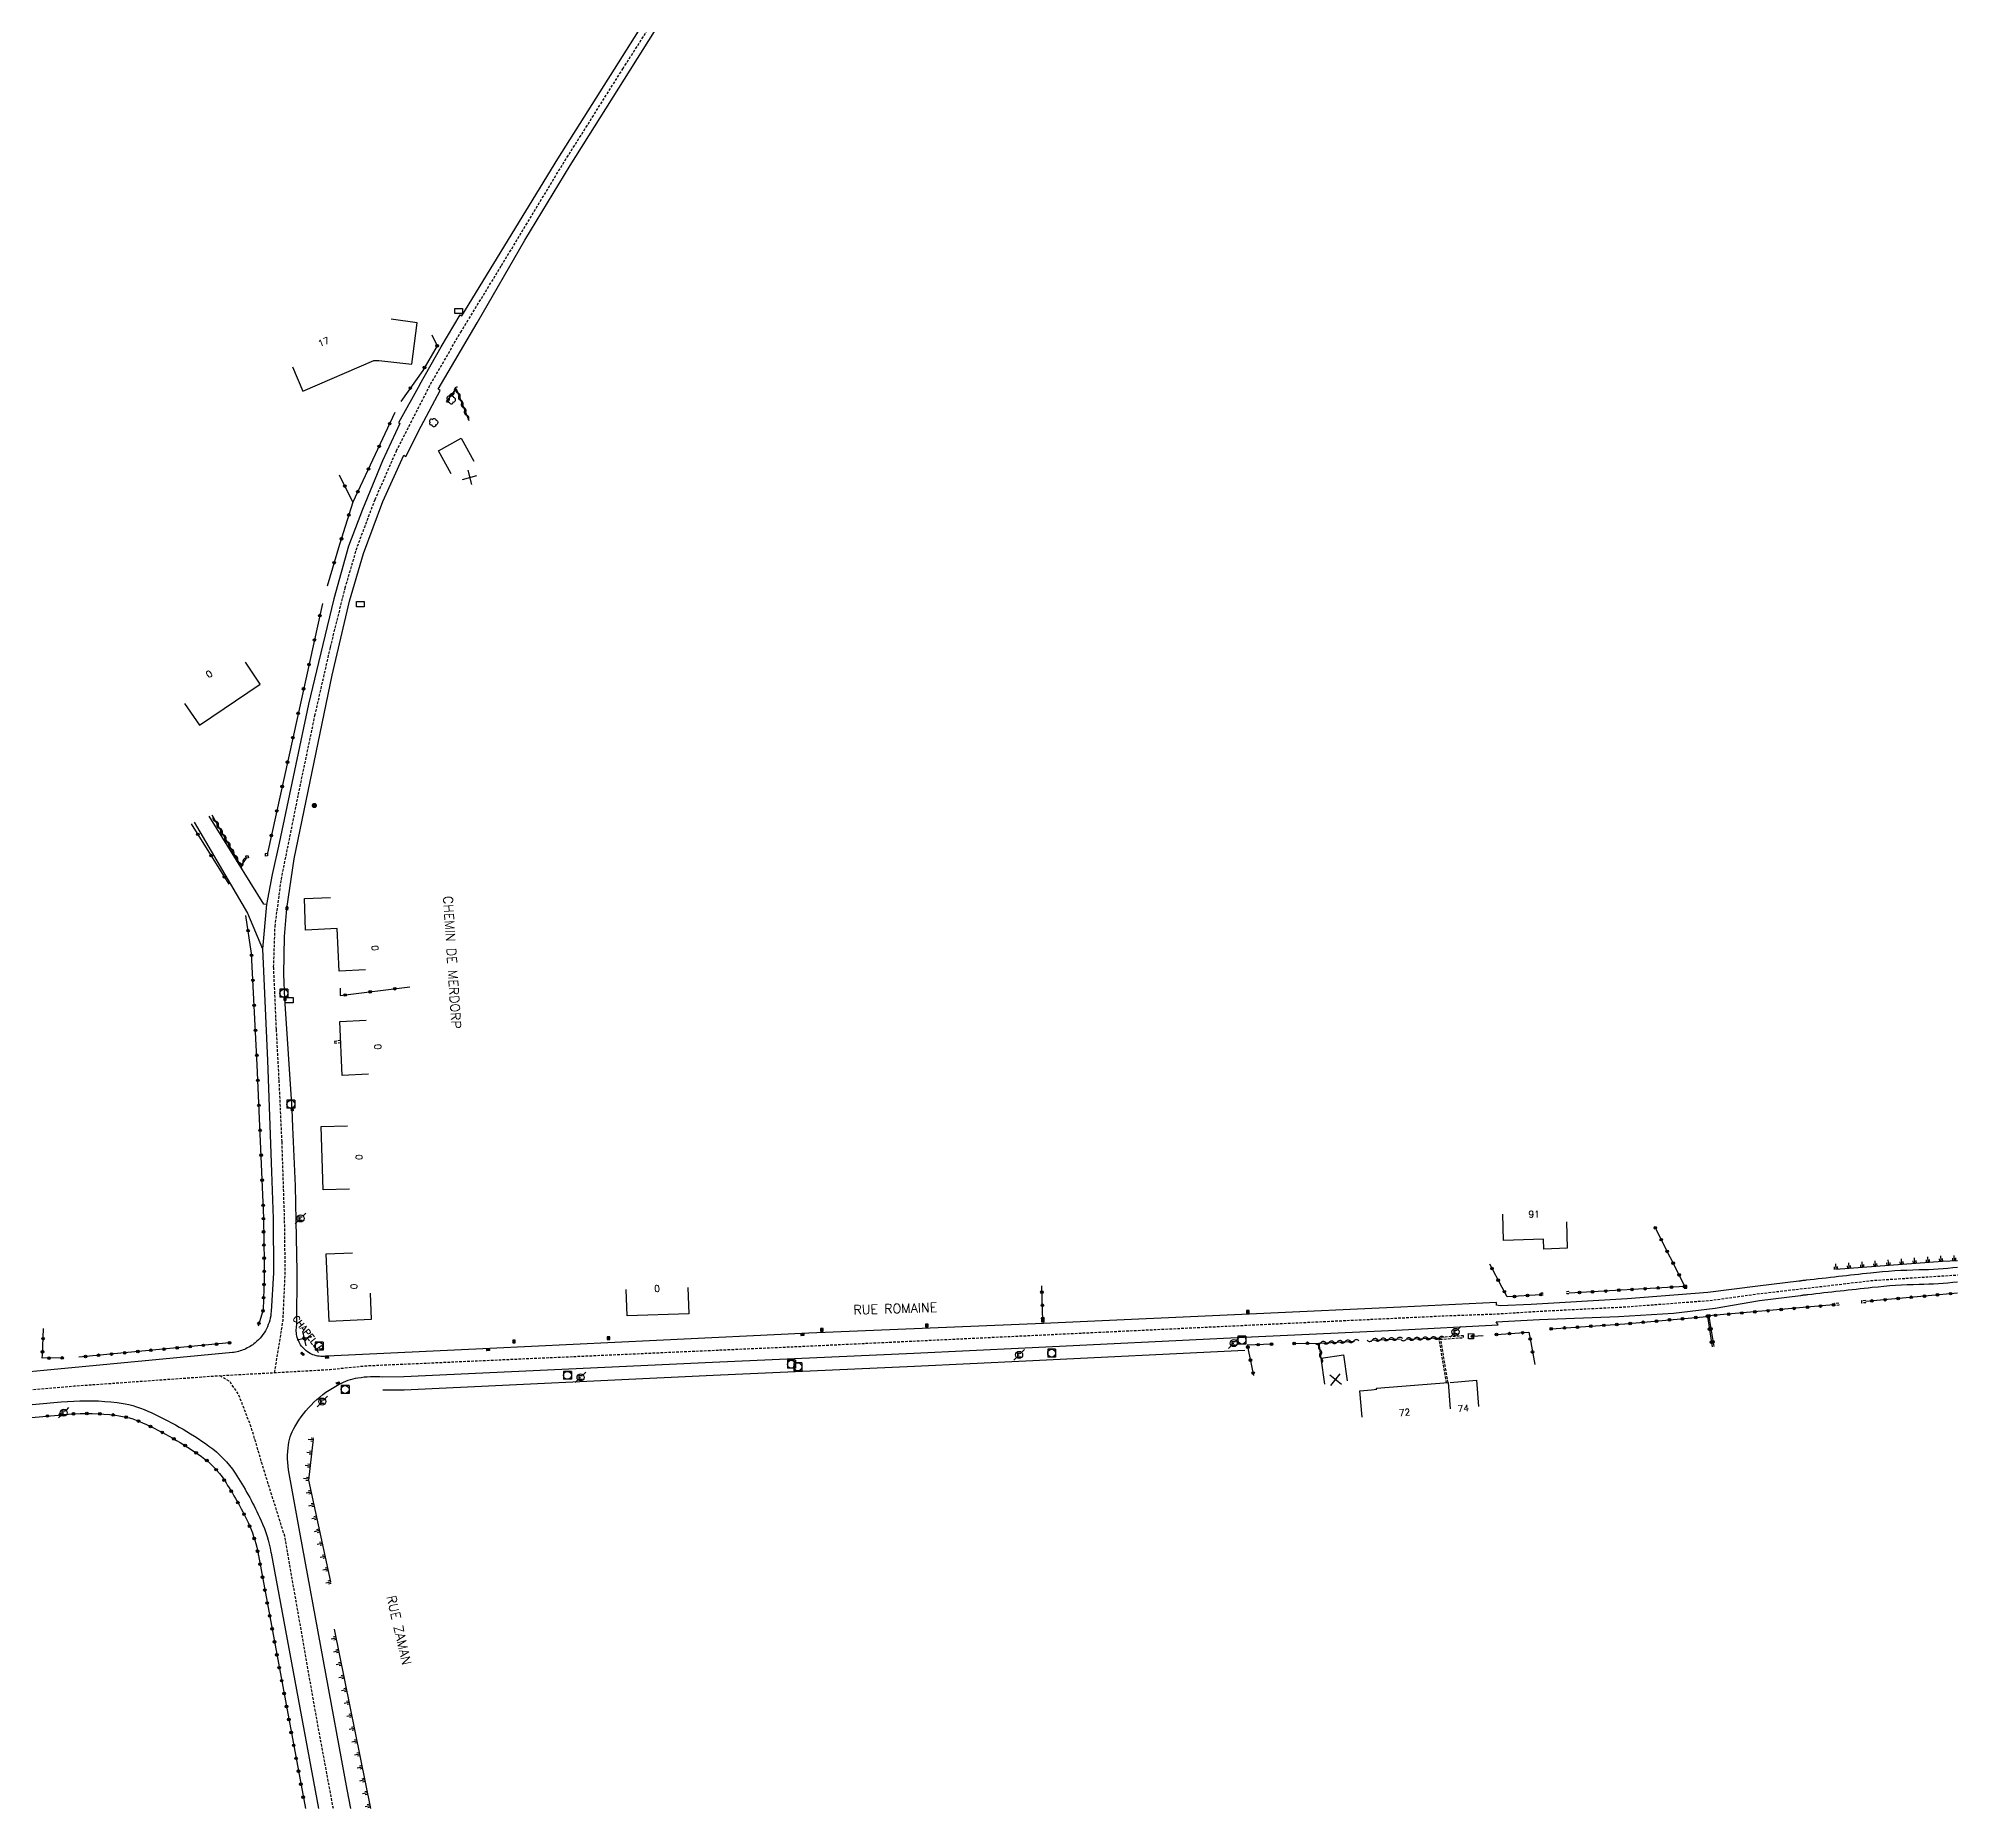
# Model space of a CAD drawing. Header units: millimetres. Extents: x 192015 to 193000, y 147000 to 147681.
# Drawn here: x 192635.6 to 193000, y 147000 to 147336.2 of the extents above; entities that cross this region are included whole.
import ezdxf
from ezdxf.enums import TextEntityAlignment as Align

# ---------------------------------------------------------------- set-up
doc = ezdxf.new("R2010")
doc.units = ezdxf.units.MM
doc.linetypes.add('DASHED', pattern=[0.75, 0.5, -0.25])
doc.layers.get('0').update_dxf_attribs({"linetype": 'CONTINUOUS'})
for name, color, linetype in [('W0001', 6, 'DASHED'), ('W0008', 7, 'CONTINUOUS'), ('W0100', 7, 'CONTINUOUS'), ('W0112', 1, 'DASHED'), ('W0211', 2, 'CONTINUOUS'), ('W0300', 7, 'CONTINUOUS'), ('W0310', 3, 'CONTINUOUS'), ('W0322', 7, 'CONTINUOUS'), ('W0330', 7, 'CONTINUOUS'), ('W0400', 7, 'CONTINUOUS'), ('W0420', 7, 'CONTINUOUS'), ('W0471', 7, 'CONTINUOUS'), ('W0984', 7, 'CONTINUOUS'), ('W0989', 7, 'CONTINUOUS'), ('W0991', 7, 'CONTINUOUS'), ('W1102', 7, 'CONTINUOUS'), ('W1471', 7, 'CONTINUOUS'), ('W1473', 7, 'CONTINUOUS')]:
    doc.layers.add(name, color=color, linetype=linetype)
doc.styles.get("Standard").update_dxf_attribs({"font": 'romans.shx', "width": 0.85})

# ---------------------------------------------------------------- blocks, each defined once
blk = doc.blocks.new('t991o')
at = {"color": 0, "linetype": 'Continuous'}
for p, q in [((-1, 1), (1, -1)), ((-1, -1), (1, 1))]:
    blk.add_line(p, q, dxfattribs=at)
blk = doc.blocks.new('t322o')
at = {"color": 0, "linetype": 'Continuous'}
for radius in [0.25, 0.15]:
    blk.add_circle((0, 0), radius, dxfattribs=at)
blk = doc.blocks.new('t211o')
at = {"color": 0, "linetype": 'Continuous'}
for p, q in [((-0.29, 0.5), (-0.29, 0)), ((0, 1), (0, 0)), ((0.29, 0.5), (0.29, 0))]:
    blk.add_line(p, q, dxfattribs=at)
blk = doc.blocks.new('t310o')
at = {"color": 0, "linetype": 'Continuous'}
for centre, start, end in [((-0.5, 0.38), 216.8699, 323.1304), ((0.5, -0.37), 36.8699, 143.1303)]:
    blk.add_arc(centre, 0.625, start, end, dxfattribs=at)
blk = doc.blocks.new('t112o')
at = {"color": 0, "linetype": 'Continuous'}
for p, q in [((-0.5, 0.5), (0.5, 0.5)), ((-0.5, -0.5), (-0.5, 0.5)), ((0.5, 0.5), (0.5, -0.5)), ((0.5, -0.5), (-0.5, -0.5))]:
    blk.add_line(p, q, dxfattribs=at)
blk = doc.blocks.new('T400')
for p, q in [((-0.15, 0.3), (0.15, 0.3)), ((-0.15, -0.25), (-0.15, 0.3)), ((-0.15, 0.15), (0.15, 0.15)), ((-0.15, 0), (0.15, 0)), ((0.15, 0.3), (0.15, -0.25)), ((-0.15, -0.15), (0.15, -0.15)), ((-0.15, -0.25), (-0.15, -0.3)), ((-0.15, -0.3), (0.15, -0.3)), ((0.15, -0.3), (0.15, -0.25))]:
    blk.add_line(p, q)
blk = doc.blocks.new('T471')
for p, q in [((-0.333334, 0.333334), (-0.333334, -0.333334)), ((-0.333334, 0.333334), (0.333334, 0.333334)), ((-0.333334, 0), (0, 0)), ((0.500001, 0.500001), (1.000002, 1.000002)), ((-0.500001, -0.500001), (-1.000002, -1.000002)), ((-0.333334, -0.333334), (0.333334, -0.333334))]:
    blk.add_line(p, q)
blk.add_ellipse((0, 0), major_axis=(0.471405, 0.471405), ratio=1, start_param=5.4977871438, end_param=11.780972451)
blk = doc.blocks.new('T420')
for p, q in [((0.75, 0.75), (-0.75, 0.75)), ((-0.75, 0.75), (-0.75, -0.75)), ((0.75, 0.75), (0.75, -0.75)), ((0.75, -0.75), (-0.75, -0.75))]:
    blk.add_line(p, q)
blk.add_ellipse((0, 0), major_axis=(-0.53, 0.53), ratio=1, start_param=3.926991, end_param=10.210176)
blk = doc.blocks.new('t330o')
at = {"color": 0, "linetype": 'Continuous'}
for p, q in [((0.25, -0.25), (-0.25, 0.25)), ((-0.25, -0.25), (0.25, 0.25)), ((-0.25, 0.25), (-0.25, -0.25)), ((0.25, 0.25), (-0.25, 0.25)), ((0.25, -0.25), (0.25, 0.25)), ((-0.25, -0.25), (0.25, -0.25)), ((-0.25, -0.25), (-0.25, -0.25))]:
    blk.add_line(p, q, dxfattribs=at)
blk = doc.blocks.new('T1471')
at = {"color": 0, "linetype": 'Continuous', "flags": 128}
blk.add_lwpolyline([(-0.75, -0.5), (-0.75, 0.5), (0.75, 0.5), (0.75, -0.5), (-0.75, -0.5)], dxfattribs=at)
blk = doc.blocks.new('T300')
for p, q in [((-0.8, 0.51), (-0.86, 0.34)), ((-0.86, 0.34), (-0.86, 0.17)), ((-0.86, 0.17), (-0.74, 0.06)), ((-0.69, 0.63), (-0.8, 0.51)), ((-0.8, -0.06), (-0.74, 0.06)), ((-0.74, 0.06), (-0.69, 0.11)), ((-0.57, 0.69), (-0.69, 0.63)), ((-0.46, 0.69), (-0.57, 0.69)), ((-0.29, 0.63), (-0.46, 0.69)), ((-0.29, 0.63), (-0.17, 0.74)), ((-0.23, 0.57), (-0.29, 0.63)), ((-0.17, 0.74), (-0.06, 0.8)), ((-0.06, 0.8), (0.06, 0.8)), ((0.06, 0.8), (0.23, 0.74)), ((0.23, 0.74), (0.34, 0.63)), ((0.34, 0.63), (0.4, 0.51)), ((0.46, 0.46), (0.34, 0.46)), ((0.4, 0.51), (0.4, 0.46)), ((0.57, 0.4), (0.46, 0.46)), ((0.57, 0.4), (0.69, 0.29)), ((0.69, 0.29), (0.74, 0.17)), ((0.74, 0.06), (0.69, -0.17)), ((0.74, 0.17), (0.74, 0.06)), ((-0.8, -0.17), (-0.8, -0.06)), ((-0.8, -0.23), (-0.8, -0.17)), ((-0.74, -0.34), (-0.8, -0.23)), ((-0.69, -0.4), (-0.74, -0.34)), ((-0.51, -0.46), (-0.69, -0.4)), ((-0.4, -0.46), (-0.51, -0.46)), ((-0.4, -0.46), (-0.34, -0.46)), ((-0.34, -0.46), (-0.34, -0.4)), ((-0.34, -0.51), (-0.34, -0.46)), ((-0.29, -0.63), (-0.34, -0.51)), ((-0.17, -0.74), (-0.29, -0.63)), ((-0.06, -0.8), (-0.17, -0.74)), ((0.06, -0.8), (-0.06, -0.8)), ((0.17, -0.74), (0.06, -0.8)), ((0.23, -0.69), (0.17, -0.74)), ((0.29, -0.46), (0.23, -0.46)), ((0.29, -0.63), (0.23, -0.69)), ((0.46, -0.4), (0.29, -0.46)), ((0.34, -0.51), (0.29, -0.63)), ((0.34, -0.51), (0.34, -0.46)), ((0.57, -0.34), (0.46, -0.4)), ((0.63, -0.29), (0.57, -0.34)), ((0.69, -0.17), (0.63, -0.29))]:
    blk.add_line(p, q)
blk = doc.blocks.new('T1473')
at = {"color": 0, "linetype": 'Continuous', "const_width": 0.5, "flags": 128}
blk.add_lwpolyline([(-0.25, 0, 1), (0.25, 0, 1)], format="xyb", close=True, dxfattribs=at)

msp = doc.modelspace()

# ---------------------------------------------------------------- linework, layer by layer
at = {"layer": 'W0001'}
msp.add_lwpolyline([(192682.33, 147111.86), (192681.84, 147126.62), (192681.29, 147138.47), (192680.78, 147148.02), (192680.25, 147159.82), (192680.52, 147167.55), (192681.71, 147176.49), (192684.95, 147192.56), (192688.09, 147207.56), (192691.04, 147220.56), (192693.83, 147231.81), (192696.16, 147239.73), (192699.51, 147248.6), (192703.56, 147257.82), (192710.03, 147270.5), (192715.78, 147280.39), (192723.51, 147293.03), (192735.15, 147312.3), (192746.56, 147330.4), (192756.55, 147346.11)], dxfattribs=at)
at = {"layer": 'W0001', "flags": 128}
for points in [[(192680.44, 147082.81), (192682.04, 147092.69), (192682.45, 147102.14), (192682.33, 147111.86)], [(192554.7, 147072.92), (192642.36, 147080.26), (192669.56, 147082.2), (192690.96, 147083.4), (192697.73, 147084.1), (192781.14, 147087.82), (192902.74, 147093.6), (192912.43, 147093.95), (192920.47, 147094.45), (192936.91, 147095.29), (192952.98, 147096.51), (192962.52, 147097.82), (192972.05, 147098.92), (192983.84, 147100.31), (193000, 147101.35)], [(192691.59, 147000), (192688.47, 147016.81), (192682.36, 147051.72), (192678.49, 147064.02), (192676.04, 147072.28), (192673.59, 147078.67), (192671.94, 147081.08), (192670, 147082.22)]]:
    msp.add_lwpolyline(points, dxfattribs=at)
at = {"layer": 'W0008'}
for points in [[(192707.98, 147270.43), (192712.03, 147277.57), (192715.65, 147283.68), (192715.97, 147283.46), (192734.22, 147313.33), (192753.75, 147344.32)], [(192684.54, 147111.66), (192684.39, 147118.29), (192683.92, 147129.44), (192683.76, 147132.83), (192682.4, 147153.76), (192682.18, 147158.46), (192682.34, 147165.64), (192682.78, 147170.95), (192684.15, 147180.4), (192691.35, 147215.26), (192694.66, 147229.28), (192697.33, 147238.35), (192700.96, 147248.25), (192704.95, 147257.01), (192705.35, 147256.77), (192708.25, 147262.53), (192711.89, 147269.29), (192711.49, 147269.54), (192718.9, 147282.17), (192727.97, 147297.83), (192736.55, 147312.04), (192756.14, 147343.09)], [(192707.98, 147270.42), (192703.95, 147263.17), (192704.21, 147263.07), (192700.94, 147255.98), (192697.11, 147246.69), (192694.49, 147239.75), (192691.69, 147229.74), (192688.79, 147217.67), (192686.89, 147209.71), (192681.29, 147183.35), (192679.98, 147177.41), (192678.92, 147171.68), (192678.15, 147163.25), (192679.05, 147142.05), (192679.86, 147120.95), (192680.13, 147112.05)], [(192665.13, 147187.36), (192675.31, 147170.06), (192678.14, 147163.25)], [(192678.92, 147171.68), (192678.38, 147171.77), (192667.98, 147188.47)]]:
    msp.add_lwpolyline(points, dxfattribs=at)
at = {"layer": 'W0008', "flags": 128}
for points in [[(192680.13, 147112.05), (192680.2, 147101.75), (192679.78, 147094.43, -0.103129), (192678.89, 147091.13, -0.103129), (192676.74, 147088.46, -0.071322), (192674.71, 147087.22, -0.071322), (192672.41, 147086.6), (192662.53, 147085.64), (192636.62, 147083.18), (192621.95, 147081.78), (192611.76, 147080.83), (192607.11, 147080.4), (192594.32, 147079.25), (192557.45, 147076.01), (192554.01, 147075.85)], [(193000, 147102.77, -0.023919), (192992.62, 147102.29, 0.02296), (192983.49, 147101.7, 0.00028), (192971.24, 147100.34, 0.004188), (192970.42, 147100.24, 0.009487), (192970.1, 147100.19, -0.011289), (192969.83, 147100.15), (192962.05, 147099.21), (192952.55, 147098.03), (192937.23, 147096.82), (192919.03, 147095.74), (192913.11, 147095.5), (192912.46, 147095.63), (192912.44, 147096.13), (192894.26, 147095.25), (192866.89, 147093.95), (192826.44, 147092.13), (192781.88, 147090.3), (192752.92, 147088.9), (192721.28, 147087.4), (192690.42, 147085.94, -0.123188), (192688, 147086.1, -0.123188), (192685.95, 147087.38, -0.122391), (192684.74, 147089.46, -0.122391), (192684.65, 147091.86), (192684.71, 147101.98), (192684.54, 147111.66)], [(193000, 147099.99, -0.02293), (192992.67, 147099.51, 0.02296), (192983.79, 147098.94, 0.00028), (192971.55, 147097.58, 0.004188), (192970.78, 147097.49, 0.009487), (192970.56, 147097.46, -0.011289), (192970.16, 147097.4), (192962.39, 147096.46)], [(192694.91, 147000), (192694.24, 147003.6), (192685.25, 147052.52), (192683.33, 147062.96, -0.079644), (192682.99, 147068.52, -0.106147), (192684.26, 147072.52, -0.071368), (192687.89, 147077.16, -0.070994), (192692.69, 147080.61, -0.078781), (192696.25, 147081.81, -0.062248), (192700.98, 147082.01), (192704.98, 147082.03), (192763.59, 147084.8), (192801.8, 147086.52), (192822.96, 147087.5), (192864.52, 147089.51), (192893.32, 147090.87), (192912.73, 147091.86), (192912.35, 147092.46), (192920.58, 147092.88), (192935.58, 147093.43), (192946.06, 147094.07), (192953.98, 147095.01), (192962.4, 147096.47)], [(192555.04, 147069.83), (192592.55, 147072.89), (192629.6, 147076.33), (192639.92, 147077.24), (192641.11, 147077.33, -0.048587), (192650.53, 147077.12, -0.075999), (192656.36, 147075.5, -0.04912), (192667.97, 147068.84, -0.092674), (192672.92, 147063.7, -0.036433), (192677.59, 147055.34, -0.056115), (192679.58, 147049.44, -0.006827), (192679.59, 147049.39, -0.000386), (192679.75, 147048.51), (192688.75, 147000)]]:
    msp.add_lwpolyline(points, format="xyb", dxfattribs=at)
at = {"layer": 'W0100'}
for points in [[(192683.8, 147273.8), (192685.77, 147269.21), (192699.25, 147274.99), (192700.22, 147275.02), (192706.48, 147274.3), (192707.52, 147282.18), (192702.56, 147282.83)], [(192713.96, 147253.47), (192711.54, 147257.85), (192715.85, 147260.24), (192718.27, 147255.87)], [(192663.35, 147209.89), (192666.14, 147205.75), (192677.72, 147213.56), (192674.92, 147217.7)], [(192697.7, 147159.29), (192692.71, 147159.03), (192692.29, 147167.11), (192686.31, 147166.82), (192686.08, 147172.86), (192691.07, 147173.05)], [(192698.27, 147139.48), (192693.27, 147139.24), (192692.79, 147149.46), (192697.79, 147149.7)], [(192694.65, 147117.64), (192689.65, 147117.48), (192689.27, 147129.52), (192694.27, 147129.68)]]:
    msp.add_lwpolyline(points, dxfattribs=at)
at = {"layer": 'W0100', "flags": 128}
for points in [[(192925.71, 147111.43), (192925.89, 147106.43), (192921.41, 147106.27), (192921.34, 147108.12), (192913.8, 147107.88), (192913.65, 147112.88)], [(192698.58, 147097.86), (192698.78, 147092.87), (192690.77, 147092.53), (192690.23, 147105.34), (192695.23, 147105.56)], [(192758.91, 147098.97), (192759.07, 147093.97), (192747.35, 147093.58), (192747.19, 147098.58)], [(192879.85, 147080.62), (192879.14, 147085.57), (192883.38, 147086.17), (192884.08, 147081.22)], [(192903.62, 147080.95), (192908.62, 147081.35), (192909.02, 147076.37)], [(192886.92, 147074.37), (192886.49, 147079.35), (192888.69, 147079.54), (192889.69, 147079.63), (192889.68, 147079.83), (192903.24, 147080.91)]]:
    msp.add_lwpolyline(points, dxfattribs=at)
msp.add_lwpolyline([(192686.48, 147089.29), (192686.24, 147088.91), (192685.73, 147089.24), (192685.97, 147089.61)], close=True, dxfattribs=at)
at = {"layer": 'W0112'}
for p, q in [((192675.01, 147180.52), (192674.97, 147180.92)), ((192675.46, 147180.57), (192675.01, 147180.52)), ((192678.63, 147181.39), (192679.07, 147181.44)), ((192678.63, 147181.39), (192678.65, 147180.9)), ((192692.98, 147145.45), (192691.87, 147145.28))]:
    msp.add_line(p, q, dxfattribs=at)
for points in [[(192674.97, 147180.92), (192675.42, 147180.97), (192675.46, 147180.57)], [(192679.07, 147181.44), (192679.08, 147180.95), (192678.65, 147180.9)], [(192692.96, 147145.86), (192691.81, 147145.68), (192691.87, 147145.28)]]:
    msp.add_lwpolyline(points, dxfattribs=at)
at = {"layer": 'W0112', "flags": 128}
for points in [[(192920.85, 147097.51), (192921.3, 147097.54), (192921.27, 147097.89), (192920.83, 147097.86)], [(192925.77, 147097.81), (192926.2, 147097.83), (192926.18, 147098.18), (192925.75, 147098.16)], [(192977.45, 147096.01), (192976.65, 147095.92), (192976.69, 147095.58), (192977.48, 147095.66)], [(192982.53, 147096.49), (192981.73, 147096.41), (192981.76, 147096.07), (192982.56, 147096.14)], [(192906.16, 147089.8), (192901.85, 147089.48), (192901.88, 147089.13), (192906.19, 147089.45)]]:
    msp.add_lwpolyline(points, close=True, dxfattribs=at)
msp.add_lwpolyline([(192903.24, 147080.91), (192901.86, 147089.11), (192901.52, 147089.06), (192902.89, 147080.86)], dxfattribs=at)
at = {"layer": 'W0211', "flags": 128}
for points in [[(192976.88, 147102.43), (192997.11, 147103.99), (193000, 147104.1)], [(192691.12, 147043.08), (192686.9, 147062.38), (192687.83, 147070.15)], [(192698.7, 147000), (192691.81, 147034.08)]]:
    msp.add_lwpolyline(points, dxfattribs=at)
at = {"layer": 'W0310'}
for points in [[(192713.05, 147267.14), (192714.91, 147269.65), (192717.28, 147263.64)], [(192675.01, 147180.52), (192674.01, 147179.04), (192668.58, 147188.67)]]:
    msp.add_lwpolyline(points, dxfattribs=at)
at = {"layer": 'W0310', "flags": 128}
for points in [[(192879.14, 147085.57), (192878.78, 147088.41), (192885.49, 147088.79)], [(192888.89, 147088.99), (192894.14, 147089.24)], [(192895.3, 147089.13), (192901.79, 147089.41)]]:
    msp.add_lwpolyline(points, dxfattribs=at)
at = {"layer": 'W0322'}
for p, q in [((192692.72, 147253.29), (192695.3, 147248.05)), ((192689.52, 147228.88), (192679.07, 147181.43)), ((192664.61, 147187.03), (192671.74, 147175.58))]:
    msp.add_line(p, q, dxfattribs=at)
for points in [[(192710.27, 147279.91), (192711.3, 147277.79), (192708.57, 147273.09), (192704.37, 147267.2)], [(192703.28, 147265.16), (192695.31, 147248.09), (192692.78, 147240.06), (192690.4, 147232.14)], [(192678.37, 147112.21), (192677.14, 147141.28), (192676.05, 147162.42), (192674.95, 147169.63)], [(192692.85, 147155.82), (192692.9, 147154.39), (192706.12, 147156.05)]]:
    msp.add_lwpolyline(points, dxfattribs=at)
at = {"layer": 'W0322', "flags": 128}
for points in [[(192678.3, 147112.04), (192678.48, 147103.73), (192678.46, 147100.83), (192678.28, 147094.72), (192677.29, 147091.64)], [(192942.6, 147110.28), (192948.21, 147099.17), (192926.25, 147097.89)], [(192920.83, 147097.6), (192914.47, 147097.17), (192913.51, 147098.97), (192911.15, 147103.39)], [(192826.28, 147093.08), (192826.25, 147094.31), (192826.1, 147099.31)], [(192976.46, 147095.66), (192952.77, 147093.57), (192952.91, 147092.67), (192953.69, 147087.73)], [(193000, 147097.91), (192982.55, 147096.31)], [(192922.85, 147091.11), (192936.81, 147092.05), (192952.39, 147093.45)], [(192952.48, 147093.53), (192952.62, 147092.63), (192953.4, 147087.69)], [(192640.09, 147085.58), (192636.3, 147085.53), (192636.33, 147086.17), (192636.55, 147091.16)], [(192671.87, 147088.45), (192643.27, 147085.74)], [(192874.05, 147088.31), (192878.69, 147088.42)], [(192907.86, 147089.7), (192909.94, 147089.82)], [(192912.42, 147090.03), (192918.61, 147090.46), (192918.83, 147089.24), (192919.71, 147084.32)], [(192869.71, 147088.21), (192865.12, 147088.02), (192865.31, 147087.14), (192866.32, 147082.24)]]:
    msp.add_lwpolyline(points, dxfattribs=at)
msp.add_lwpolyline([(192629.81, 147073.9), (192640.12, 147074.81), (192641.3, 147074.9, -0.048587), (192650.25, 147074.7, -0.075999), (192655.36, 147073.28, -0.04912), (192666.56, 147066.86, -0.092674), (192670.89, 147062.36, -0.036433), (192675.39, 147054.32, -0.056039), (192677.2, 147048.94, -0.000383), (192677.36, 147048.06), (192686.28, 147000)], format="xyb", dxfattribs=at)
at = {"layer": 'W0330', "flags": 128}
msp.add_lwpolyline([(192700.99, 147079.53), (192705.05, 147079.55), (192763.7, 147082.33), (192801.91, 147084.05), (192823.07, 147085.03), (192864.64, 147087.04)], dxfattribs=at)
at = {"layer": 'W1102'}
msp.add_line((192903.24, 147080.91), (192903.64, 147075.93), dxfattribs=at)

# ---------------------------------------------------------------- block references
at = {"layer": 'W0112', "rotation": 358.6687305744529}
msp.add_blockref('t112o', (192907.61, 147089.7), dxfattribs=at)
at = {"layer": 'W0211'}
for p, rotation in [((192976.88, 147102.43), 4.395750536521687), ((192979.37, 147102.62), 4.395750536521687), ((192981.87, 147102.81), 4.395750536521687), ((192984.36, 147103.01), 4.395750536521687), ((192986.85, 147103.2), 4.395750536521687), ((192989.35, 147103.39), 4.395750536521687), ((192991.84, 147103.58), 4.395750536521687), ((192994.33, 147103.77), 4.395750536521687), ((192996.82, 147103.96), 4.395750536521687), ((192999.32, 147104.07), 2.174903669393154), ((192687.82, 147070.07), 83.12661740212862), ((192687.52, 147067.59), 83.12661740212862), ((192686.92, 147062.62), 83.12661740212862), ((192687.22, 147065.11), 83.12661740212862), ((192687.38, 147060.18), 102.3543653083456), ((192687.91, 147057.74), 102.3543653083456), ((192688.45, 147055.29), 102.3543653083456), ((192688.98, 147052.85), 102.3543653083456), ((192689.52, 147050.41), 102.3543653083456), ((192690.05, 147047.97), 102.3543653083456), ((192690.59, 147045.53), 102.3543653083456), ((192691.12, 147043.08), 102.3543653083456), ((192692.14, 147032.45), 101.4244240102806), ((192692.63, 147030), 101.4244240102806), ((192693.13, 147027.55), 101.4244240102806), ((192693.62, 147025.1), 101.4244240102806), ((192694.12, 147022.65), 101.4244240102806), ((192694.61, 147020.2), 101.4244240102806), ((192695.11, 147017.75), 101.4244240102806), ((192695.6, 147015.3), 101.4244240102806), ((192696.1, 147012.85), 101.4244240102806), ((192696.59, 147010.4), 101.4244240102806), ((192697.09, 147007.95), 101.4244240102806), ((192697.58, 147005.5), 101.4244240102806), ((192698.08, 147003.05), 101.4244240102806), ((192698.58, 147000.6), 101.4244240102806)]:
    msp.add_blockref('t211o', p, dxfattribs=dict(at, rotation=rotation))
at = {"layer": 'W0300'}
for p in [(192714, 147267.52), (192710.68, 147263.18)]:
    msp.add_blockref('T300', p, dxfattribs=at)
at = {"layer": 'W0310'}
for p, rotation in [((192713.64, 147267.95), 53.35779421011914), ((192714.54, 147269.15), 53.35779421011914), ((192715.23, 147268.83), 291.5377823591584), ((192715.78, 147267.43), 291.5377823591584), ((192716.33, 147266.04), 291.5377823591584), ((192716.88, 147264.64), 291.5377823591584), ((192669.24, 147187.5), 119.3823446844978), ((192669.98, 147186.19), 119.3823446844978), ((192670.71, 147184.89), 119.3823446844978), ((192671.45, 147183.58), 119.3823446844978), ((192672.19, 147182.27), 119.3823446844978), ((192672.92, 147180.96), 119.3823446844978), ((192673.66, 147179.66), 119.3823446844978), ((192674.45, 147179.7), 235.7336240626247), ((192879.05, 147088.43), 3.227258901269163), ((192880.62, 147088.51), 3.227258901269163), ((192882.18, 147088.6), 3.227258901269163), ((192883.74, 147088.69), 3.227258901269163), ((192885.31, 147088.78), 3.227258901269163), ((192888.89, 147088.99), 2.798989652812817), ((192890.45, 147089.06), 2.798989652812817), ((192892.02, 147089.14), 2.798989652812817), ((192893.58, 147089.22), 2.798989652812817), ((192895.3, 147089.13), 2.503920375021157), ((192896.87, 147089.2), 2.503920375021157), ((192898.43, 147089.27), 2.503920375021157), ((192900, 147089.33), 2.503920375021157), ((192901.56, 147089.4), 2.503920375021157), ((192878.95, 147087.12), 97.16237004588255), ((192879.14, 147085.57), 97.16237004588255)]:
    msp.add_blockref('t310o', p, dxfattribs=dict(at, rotation=rotation))
at = {"layer": 'W0322'}
for p, rotation in [((192711.29, 147277.78), 239.9649583297605), ((192708.91, 147273.66), 239.9649583297605), ((192706.2, 147269.77), 234.4218159873774), ((192702.28, 147263.01), 244.9545288858596), ((192700.27, 147258.7), 244.9545288858596), ((192698.25, 147254.4), 244.9545288858596), ((192693.77, 147251.16), 296.1439715657739), ((192696.24, 147250.1), 244.9545288858596), ((192694.54, 147245.67), 252.5117376930323), ((192693.12, 147241.14), 252.5117376930323), ((192691.73, 147236.6), 253.2793915439734), ((192689.01, 147226.56), 257.5765301913524), ((192687.98, 147221.92), 257.5765301913524), ((192686.96, 147217.28), 257.5765301913524), ((192685.94, 147212.64), 257.5765301913524), ((192684.92, 147208.01), 257.5765301913524), ((192683.9, 147203.37), 257.5765301913524), ((192682.88, 147198.73), 257.5765301913524), ((192681.85, 147194.09), 257.5765301913524), ((192680.83, 147189.45), 257.5765301913524), ((192665.86, 147185.02), 301.9189271888035), ((192679.81, 147184.81), 257.5765301913524), ((192668.37, 147180.98), 301.9189271888035), ((192670.89, 147176.95), 301.9189271888035), ((192675.39, 147166.73), 98.67680848813875), ((192676.07, 147162.03), 92.93826966665942), ((192676.32, 147157.29), 92.93826966665942), ((192693.84, 147154.51), 7.154800071429579), ((192698.56, 147155.1), 7.154800071429579), ((192703.27, 147155.7), 7.154800071429579), ((192676.56, 147152.55), 92.93826966665942), ((192676.8, 147147.8), 92.93826966665942), ((192677.05, 147143.06), 92.93826966665942), ((192677.26, 147138.31), 92.43292769377523), ((192677.46, 147133.57), 92.43292769377523), ((192677.67, 147128.82), 92.43292769377523), ((192677.87, 147124.08), 92.43292769377523), ((192678.07, 147119.33), 92.43292769377523), ((192678.27, 147114.58), 92.43292769377523), ((192678.3, 147112.04), 271.2311125250473), ((192942.6, 147110.28), 296.7983807572443), ((192678.35, 147109.54), 271.2311125250473), ((192678.41, 147107.04), 271.2311125250473), ((192943.73, 147108.05), 296.7983807572443), ((192678.46, 147104.54), 271.2311125250473), ((192911.59, 147102.58), 118.0726881172135), ((192944.85, 147105.82), 296.7983807572443), ((192945.98, 147103.59), 296.7983807572443), ((192678.42, 147099.54), 268.3592878099521), ((192678.47, 147102.04), 269.6015251219716), ((192912.76, 147100.37), 118.0726881172135), ((192945.66, 147099.03), 183.3508168394792), ((192947.11, 147101.36), 296.7983807572443), ((192948.15, 147099.17), 183.3508168394792), ((192678.35, 147097.04), 268.3592878099521), ((192826.14, 147098.08), 91.65129214857058), ((192826.21, 147095.58), 91.65129214857058), ((192913.94, 147098.17), 118.0726881168418), ((192915.84, 147097.27), 183.8568497689282), ((192918.33, 147097.44), 183.8568497689282), ((192920.83, 147097.6), 183.8568497689282), ((192928.19, 147098), 183.3508168394792), ((192930.68, 147098.15), 183.3508168394792), ((192933.18, 147098.29), 183.3508168394792), ((192935.67, 147098.44), 183.3508168394792), ((192938.17, 147098.59), 183.3508168394792), ((192940.67, 147098.73), 183.3508168394792), ((192943.16, 147098.88), 183.3508168394792), ((192973.97, 147095.44), 185.0418306739952), ((192976.46, 147095.66), 185.0418306739952), ((192983.73, 147096.41), 185.2490418490065), ((192986.22, 147096.64), 185.2490418490065), ((192988.71, 147096.87), 185.2490418490065), ((192991.2, 147097.1), 185.2490418490065), ((192993.69, 147097.33), 185.2490418490065), ((192996.18, 147097.56), 185.2490418490065), ((192998.67, 147097.79), 185.2490418490065), ((192677.46, 147092.17), 252.099168077578), ((192678.23, 147094.55), 252.099168077578), ((192826.28, 147093.08), 91.65129214916256), ((192932.83, 147091.78), 3.83720439379016), ((192935.32, 147091.95), 3.83720439379016), ((192937.82, 147092.14), 5.139684671820227), ((192940.31, 147092.36), 5.139684671820227), ((192942.8, 147092.58), 5.139684671820227), ((192945.29, 147092.81), 5.139684671820227), ((192947.78, 147093.03), 5.139684671820227), ((192950.27, 147093.26), 5.139684671820227), ((192952.48, 147093.53), 278.938224125546), ((192952.77, 147093.57), 278.9382241252551), ((192954.04, 147093.68), 185.0418306739952), ((192956.53, 147093.9), 185.0418306739952), ((192959.02, 147094.12), 185.0418306739952), ((192961.51, 147094.34), 185.0418306739952), ((192964, 147094.56), 185.0418306739952), ((192966.49, 147094.78), 185.0418306739952), ((192968.98, 147095), 185.0418306739952), ((192971.47, 147095.22), 185.0418306739952), ((192636.46, 147089.24), 87.49058757299832), ((192669.39, 147088.21), 185.4046700448621), ((192671.87, 147088.45), 185.4046700448621), ((192867.21, 147088.11), 182.3332056967996), ((192869.71, 147088.21), 182.3332056967996), ((192874.05, 147088.31), 1.31787920225558), ((192876.55, 147088.37), 1.31787920225558), ((192907.86, 147089.7), 3.505210435363917), ((192912.42, 147090.03), 3.975825576021619), ((192914.92, 147090.2), 3.975825576021619), ((192917.41, 147090.38), 3.975825576021619), ((192918.84, 147089.19), 280.1042334261363), ((192922.85, 147091.11), 3.83720439379016), ((192925.35, 147091.28), 3.83720439379016), ((192927.84, 147091.44), 3.83720439379016), ((192930.33, 147091.61), 3.83720439379016), ((192952.87, 147091.06), 278.9382241261518), ((192953.16, 147091.1), 278.9382241265341), ((192953.26, 147088.59), 278.9382241261518), ((192953.54, 147088.63), 278.9382241265341), ((192636.35, 147086.74), 87.49058757299832), ((192637.59, 147085.55), 180.6293708849392), ((192640.09, 147085.58), 180.6293708849392), ((192644.5, 147085.86), 185.4046700448621), ((192646.99, 147086.09), 185.4046700448621), ((192649.47, 147086.33), 185.4046700448621), ((192651.96, 147086.56), 185.4046700448621), ((192654.45, 147086.8), 185.4046700448621), ((192656.94, 147087.04), 185.4046700448621), ((192659.43, 147087.27), 185.4046700448621), ((192661.92, 147087.51), 185.4046700448621), ((192664.41, 147087.74), 185.4046700448621), ((192666.9, 147087.98), 185.4046700448621), ((192865.21, 147087.62), 281.6639369361831), ((192865.71, 147085.17), 281.6639369347574), ((192919.28, 147086.72), 280.1042334261363), ((192866.22, 147082.72), 281.6639369347574), ((192637.28, 147074.56), 5.046291796880759), ((192639.77, 147074.78), 5.046291796880759), ((192642.26, 147074.96), 3.093017818995632), ((192644.76, 147075.03), 359.9900815648128), ((192647.26, 147074.96), 356.88714531063), ((192649.75, 147074.76), 353.7842090564471), ((192652.22, 147074.35), 346.6308363232607), ((192654.6, 147073.6), 338.4761254106068), ((192656.88, 147072.58), 334.3278080470337), ((192659.11, 147071.45), 332.152997935486), ((192661.3, 147070.24), 329.9781878239384), ((192663.44, 147068.95), 327.8033777123907), ((192665.53, 147067.58), 325.628567600843), ((192667.55, 147066.1), 320.3393481765157), ((192669.35, 147064.37), 311.909020215501), ((192670.87, 147062.39), 303.4786922544862), ((192672.21, 147060.28), 301.1285233029856), ((192673.46, 147058.11), 298.8669230353278), ((192674.62, 147055.9), 296.6053227676701), ((192675.69, 147053.64), 293.3457504897288), ((192676.57, 147051.3), 287.7046018104038), ((192677.21, 147048.89), 280.5938296116846), ((192677.66, 147046.43), 280.5113005526994), ((192678.12, 147043.97), 280.5113005526994), ((192678.58, 147041.51), 280.5113005526994), ((192679.03, 147039.05), 280.5113005526994), ((192679.49, 147036.6), 280.5113005526994), ((192679.94, 147034.14), 280.5113005526994), ((192680.4, 147031.68), 280.5113005526994), ((192680.86, 147029.22), 280.5113005526994), ((192681.31, 147026.76), 280.5113005526994), ((192681.77, 147024.31), 280.5113005526994), ((192682.22, 147021.85), 280.5113005526994), ((192682.68, 147019.39), 280.5113005526994), ((192683.14, 147016.93), 280.5113005526994), ((192683.59, 147014.47), 280.5113005526994), ((192684.05, 147012.02), 280.5113005526994), ((192684.5, 147009.56), 280.5113005526994), ((192684.96, 147007.1), 280.5113005526994), ((192685.42, 147004.64), 280.5113005526994), ((192685.87, 147002.18), 280.5113005526994)]:
    msp.add_blockref('t322o', p, dxfattribs=dict(at, rotation=rotation))
at = {"layer": 'W0330'}
for p in [(192948.33, 147099.09), (192804.29, 147091.72), (192826.31, 147092.69), (192865.24, 147094.33), (192725.89, 147088.7), (192743.84, 147089.34), (192784.34, 147090.95)]:
    msp.add_blockref('t330o', p, dxfattribs=at)
at = {"layer": 'W0400'}
for p, rotation in [((192682.78, 147170.95), 175.185441621469), ((192682.4, 147153.76), 183.6956803688958), ((192683.76, 147132.83), 182.7093436570164), ((192780.64, 147090), 273.8354011280967), ((192685.71, 147086.39), 228.3490603562775), ((192690.35, 147085.67), 276.0379130750494), ((192720.95, 147087.12), 269.8757452019608), ((192692.47, 147080.81), 107.6525756365819)]:
    msp.add_blockref('T400', p, dxfattribs=dict(at, rotation=rotation))
at = {"layer": 'W0420'}
for p in [(192682.2, 147154.85), (192683.52, 147133.76), (192688.87, 147087.83), (192864.1, 147088.98), (192778.56, 147084.39), (192779.78, 147083.9), (192827.97, 147086.49), (192736.03, 147082.29), (192693.81, 147079.6)]:
    msp.add_blockref('T420', p, dxfattribs=at)
at = {"layer": 'W0471'}
for p in [(192685.36, 147112.08), (192862.54, 147088.4), (192904.66, 147090.53), (192821.8, 147086.16), (192738.53, 147081.9), (192689.49, 147077.3), (192640.39, 147075.19)]:
    msp.add_blockref('T471', p, dxfattribs=at)
at = {"layer": 'W0991'}
for p, rotation in [((192717.47, 147252.8), 330.3471507069009), ((192881.89, 147081.48), 5.911469999999936)]:
    msp.add_blockref('t991o', p, dxfattribs=dict(at, rotation=rotation))
at = {"layer": 'W0991', "extrusion": (0, 0, -1), "rotation": 32.16360638286685}
msp.add_blockref('t991o', (-192686.1, 147089.26), dxfattribs=at)
at = {"layer": 'W1471'}
for p in [(192715.38, 147284.4), (192696.71, 147228.71), (192683.18, 147153.52)]:
    msp.add_blockref('T1471', p, dxfattribs=at)
at = {"layer": 'W1473'}
msp.add_blockref('T1473', (192687.98, 147190.49), dxfattribs=at)

# ---------------------------------------------------------------- texts
at = {"layer": 'W0984'}
msp.add_text('CHAPELLE', height=1.25, rotation=307.9632, dxfattribs=at).set_placement((192686.8, 147090.17), align=Align.MIDDLE)
at = {"layer": 'W0989'}
for s, rotation, p in [('CHEMIN DE MERDORP', 273.6934, (192714.14, 147160.72)), ('RUE ROMAINE', 1.8283, (192798.29, 147094.96)), ('RUE ZAMAN', 283.0394, (192704.06, 147033.89))]:
    msp.add_text(s, height=1.75, rotation=rotation, dxfattribs=at).set_placement(p, align=Align.MIDDLE)
at = {"layer": 'W0991'}
for s, rotation, p in [('17', 23.2071, (192689.75, 147278.53)), ('0', 34.0151, (192668.01, 147215.46)), ('0', 272.9698, (192699.49, 147163.43)), ('0', 272.6911, (192700.02, 147144.68)), ('0', 271.8031, (192696.46, 147123.72)), ('91', 1.1025, (192919.59, 147112.88)), ('0', 272.4289, (192695.5, 147099.15)), ('0', 6.5293, (192753.05, 147098.77)), ('72', 4.9283, (192894.99, 147075.24)), ('74', 4.6878, (192906.15, 147076.02))]:
    msp.add_text(s, height=1.25, rotation=rotation, dxfattribs=at).set_placement(p, align=Align.MIDDLE)

doc.saveas('drawing.dxf')
